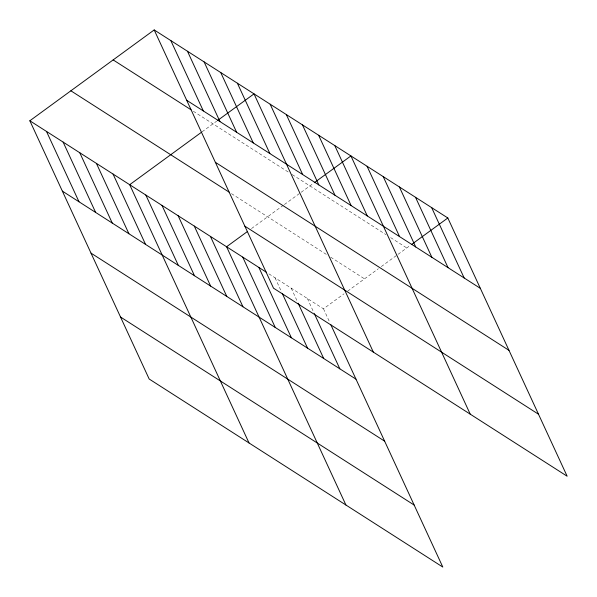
<?xml version="1.0" encoding="UTF-8"?>
<svg xmlns="http://www.w3.org/2000/svg" width="597" height="597" viewBox="0 0 597 597"><rect width="100%" height="100%" fill="white"/><g stroke="black" fill="none" stroke-linecap="round" stroke-linejoin="round"><path stroke-width="0.45" stroke-dasharray="2.98 2.24" d="M202.062 131.833L216.659 121.169M251.494 228.561L283.65 205.07M284.381 204.54L300.418 192.824M301.142 192.286L313.552 183.227M268.881 273.851L323.484 308.813L343.999 293.828M347.663 291.149L378.364 268.725M381.282 266.59L397.311 254.874M398.042 254.344L410.452 245.277M193.324 111.251L289.127 172.6M292.202 174.57L386.028 234.658M390.639 237.613L406.788 247.956M231.472 193.637L326.835 254.71M330.678 257.173L364.513 278.836M323.484 308.813L329.678 322.216M307.336 298.47L313.91 312.709M291.187 288.127L297.373 301.53M275.038 277.792L281.612 292.03"/><path stroke-width="0.9" d="M330.835 324.731L442.81 567.068L149.175 379.02L29.85 120.773L154.19 29.932L447.825 217.98L567.15 476.227L273.516 288.187L154.19 29.932M201.331 132.362L129.683 184.704L249.016 442.959M217.39 120.631L254.023 93.871L373.349 352.118M247.098 231.77L226.584 246.762L345.917 505.01M314.291 182.689L350.924 155.921L470.249 414.176M411.923 244.21L447.825 217.98M186.697 100.289L480.331 288.336M113.154 59.909L191.055 109.796M215.345 162.294L508.98 350.342M70.879 90.796L229.166 192.159M244.867 226.181L538.501 414.221M29.85 120.773L266.575 272.374M62.357 191.122L355.991 379.17M91.013 253.128L384.64 441.176M120.527 317.014L414.161 505.062M431.668 207.637L464.182 277.993M415.519 197.294L448.034 267.65M399.371 186.951L431.877 257.307M383.222 176.608L415.728 246.964M367.073 166.264L399.58 236.621M334.775 145.578L367.282 215.935M318.619 135.235L351.133 205.592M302.47 124.9L334.984 195.249M286.321 114.557L318.828 184.906M270.172 104.214L302.679 174.563M237.382 83.214L269.889 153.571M220.748 72.558L253.255 142.914M204.107 61.901L236.613 132.258M314.298 313.552L339.842 368.827M187.465 51.245L219.972 121.601M298.149 303.209L323.693 358.484M170.824 40.589L203.338 110.945M282.388 293.702L307.545 348.141M258.882 267.449L291.396 337.798M242.733 257.106L275.239 327.454M210.435 236.419L242.942 306.776M194.286 226.076L226.793 296.433M178.137 215.733L210.644 286.09M161.988 205.39L194.495 275.747M145.832 195.047L178.346 265.404M113.049 174.048L145.556 244.404M96.408 163.391L128.915 233.748M79.767 152.735L112.273 223.091M63.125 142.086L95.639 212.435M46.491 131.43L78.998 201.779"/></g></svg>
